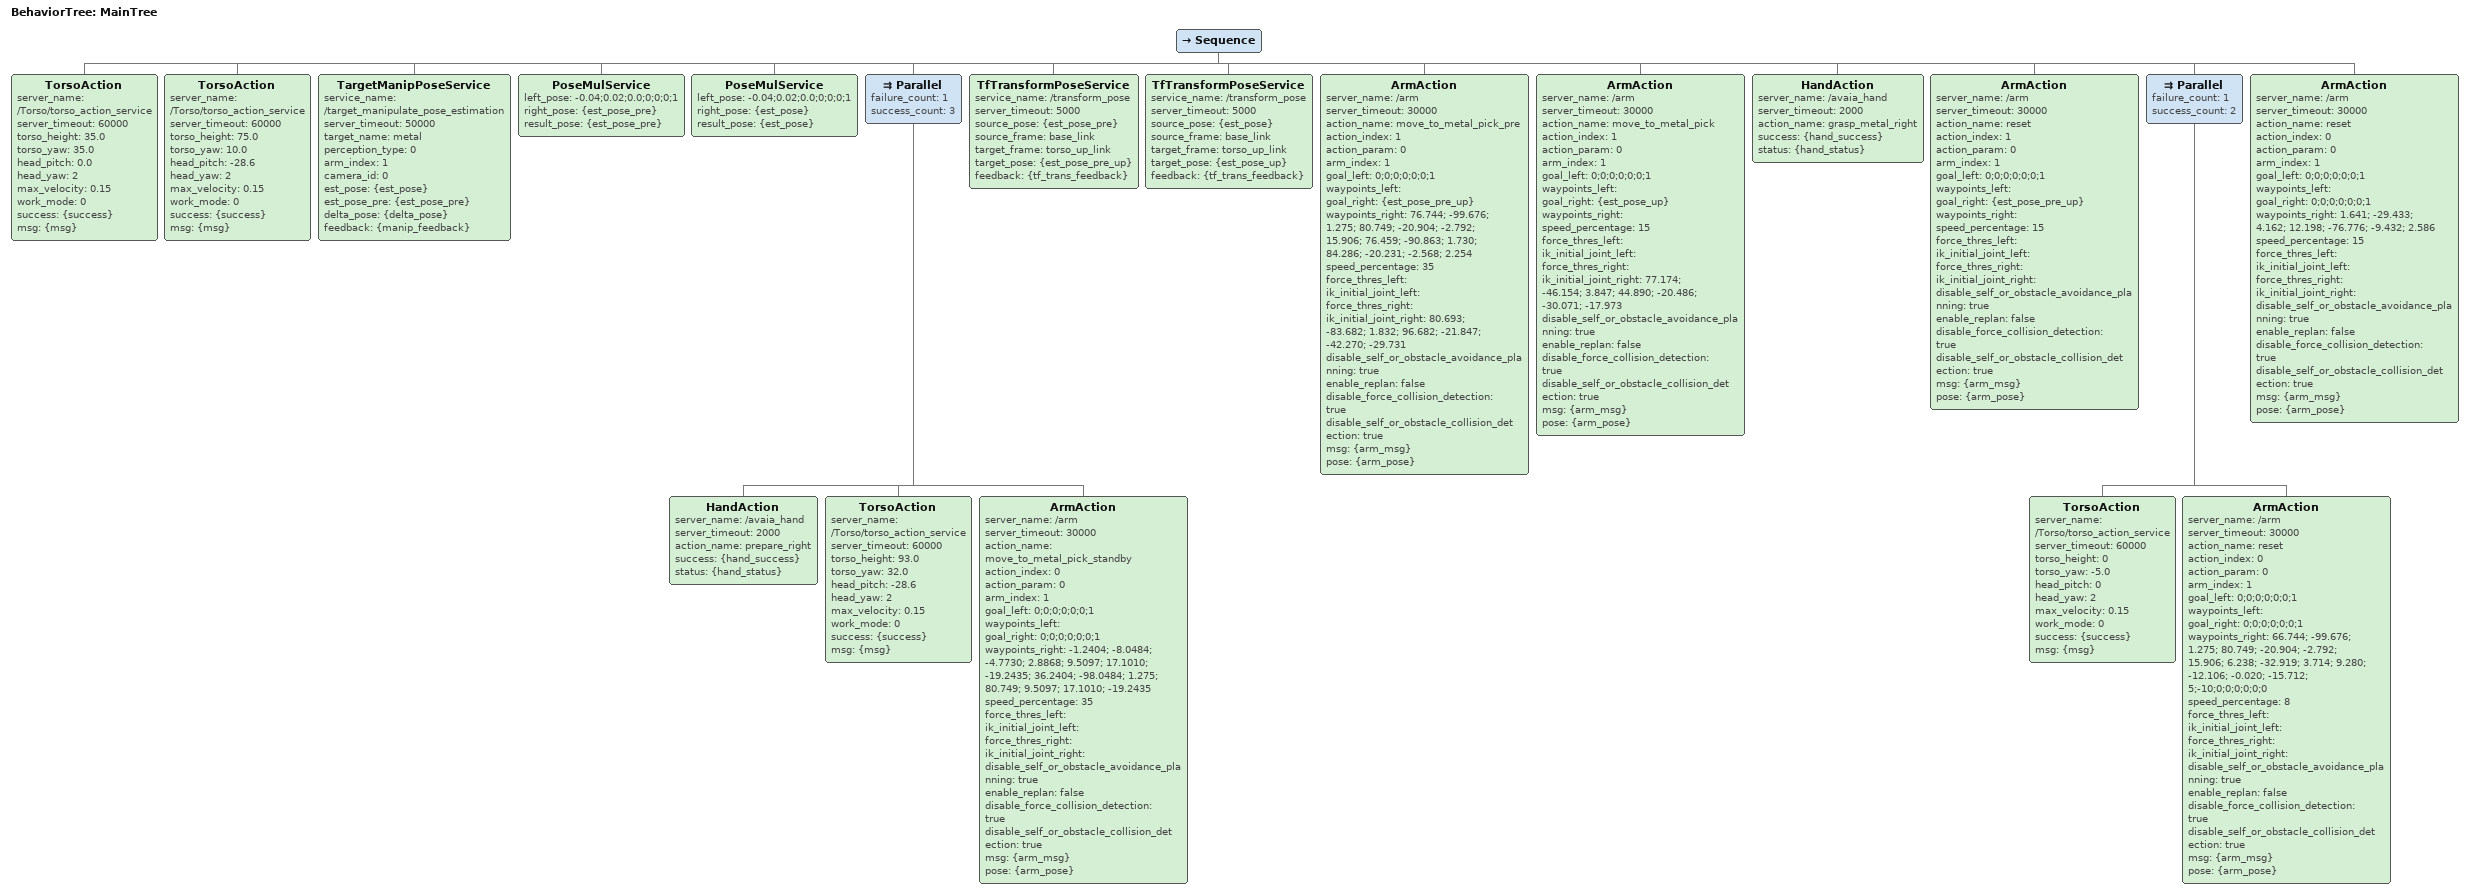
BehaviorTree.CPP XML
<?xml version="1.0" encoding="UTF-8"?>
<root BTCPP_format="4"
      main_tree_to_execute="MainTree">
    <BehaviorTree ID="MainTree">
            <Sequence>
                <TorsoAction server_name="/Torso/torso_action_service"
                            server_timeout="60000"
                            torso_height="35.0"
                            torso_yaw="35.0"
                            head_pitch="0.0"
                            head_yaw="2"
                            max_velocity="0.15"
                            work_mode="0"
                            success="{success}"
                            msg="{msg}"/>
                <TorsoAction server_name="/Torso/torso_action_service"
                            server_timeout="60000"
                            torso_height="75.0"
                            torso_yaw="10.0"
                            head_pitch="-28.6"
                            head_yaw="2"
                            max_velocity="0.15"
                            work_mode="0"
                            success="{success}"
                            msg="{msg}"/>
                <TargetManipPoseService service_name="/target_manipulate_pose_estimation"
                            server_timeout="50000"
                            target_name="metal"
                            perception_type="0"
                            arm_index = "1"
                            camera_id="0"
                            est_pose="{est_pose}"
                            est_pose_pre="{est_pose_pre}"
                            delta_pose="{delta_pose}"
                            feedback="{manip_feedback}"/>

                <PoseMulService left_pose="-0.04;0.02;0.0;0;0;0;1"
                      right_pose="{est_pose_pre}"
                      result_pose="{est_pose_pre}"/>
                <PoseMulService left_pose="-0.04;0.02;0.0;0;0;0;1"
                      right_pose="{est_pose}"
                      result_pose="{est_pose}"/>

               <Parallel failure_count="1"
                          success_count="3">
                  <HandAction server_name="/avaia_hand"
                             server_timeout="2000"
                             action_name="prepare_right"
                             success="{hand_success}"
                             status="{hand_status}"/>
                  <TorsoAction server_name="/Torso/torso_action_service"
                              server_timeout="60000"
                              torso_height="93.0"
                              torso_yaw="32.0"
                              head_pitch="-28.6"
                              head_yaw="2"
                              max_velocity="0.15"
                              work_mode="0"
                              success="{success}"
                              msg="{msg}"/>
                  <ArmAction server_name="/arm"
                            server_timeout="30000"
                            action_name="move_to_metal_pick_standby"
                            action_index="0"
                            action_param="0"
                            arm_index="1"
                            goal_left="0;0;0;0;0;0;1"
                            waypoints_left=""
                            goal_right="0;0;0;0;0;0;1"
                            waypoints_right="-1.2404; -8.0484; -4.7730; 2.8868; 9.5097; 17.1010; -19.2435;
                                              36.2404; -98.0484; 1.275; 80.749; 9.5097; 17.1010; -19.2435
                                              "
                            speed_percentage="35"
                            force_thres_left=""
                            ik_initial_joint_left=""
                            force_thres_right=""
                            ik_initial_joint_right=""
                            disable_self_or_obstacle_avoidance_planning="true"
                            enable_replan="false"
                            disable_force_collision_detection="true"
                            disable_self_or_obstacle_collision_detection="true"
                            msg="{arm_msg}"
                            pose="{arm_pose}"/>
               </Parallel>

               <TfTransformPoseService service_name="/transform_pose"
                              server_timeout="5000"
                              source_pose="{est_pose_pre}"
                              source_frame="base_link"
                              target_frame="torso_up_link"
                              target_pose="{est_pose_pre_up}"
                              feedback="{tf_trans_feedback}"/>
               <TfTransformPoseService service_name="/transform_pose"
                              server_timeout="5000"
                              source_pose="{est_pose}"
                              source_frame="base_link"
                              target_frame="torso_up_link"
                              target_pose="{est_pose_up}"
                              feedback="{tf_trans_feedback}"/>

               <ArmAction server_name="/arm"
                            server_timeout="30000"
                            action_name="move_to_metal_pick_pre"
                            action_index="1"
                            action_param="0"
                            arm_index="1"
                            goal_left="0;0;0;0;0;0;1"
                            waypoints_left=""
                            goal_right="{est_pose_pre_up}"
                            waypoints_right="76.744; -99.676; 1.275; 80.749; -20.904; -2.792; 15.906;
                                             76.459; -90.863; 1.730; 84.286; -20.231; -2.568; 2.254"
                            speed_percentage="35"
                            force_thres_left=""
                            ik_initial_joint_left=""
                            force_thres_right=""
                            ik_initial_joint_right="80.693; -83.682; 1.832; 96.682; -21.847; -42.270; -29.731"
                            disable_self_or_obstacle_avoidance_planning="true"
                            enable_replan="false"
                            disable_force_collision_detection="true"
                            disable_self_or_obstacle_collision_detection="true"
                            msg="{arm_msg}"
                            pose="{arm_pose}"/>

                <ArmAction server_name="/arm"
                          server_timeout="30000"
                          action_name="move_to_metal_pick"
                          action_index="1"
                          action_param="0"
                          arm_index="1"
                          goal_left="0;0;0;0;0;0;1"
                          waypoints_left=""
                          goal_right="{est_pose_up}"
                          waypoints_right=""
                          speed_percentage="15"
                          force_thres_left=""
                          ik_initial_joint_left=""
                          force_thres_right=""
                          ik_initial_joint_right="77.174; -46.154; 3.847; 44.890; -20.486; -30.071; -17.973"
                          disable_self_or_obstacle_avoidance_planning="true"
                          enable_replan="false"
                          disable_force_collision_detection="true"
                          disable_self_or_obstacle_collision_detection="true"
                          msg="{arm_msg}"
                          pose="{arm_pose}"/>

                <HandAction server_name="/avaia_hand"
                            server_timeout="2000"
                            action_name="grasp_metal_right"
                            success="{hand_success}"
                            status="{hand_status}"/>

                <ArmAction server_name="/arm"
                          server_timeout="30000"
                          action_name="reset"
                          action_index="1"
                          action_param="0"
                          arm_index="1"
                          goal_left="0;0;0;0;0;0;1"
                          waypoints_left=""
                          goal_right="{est_pose_pre_up}"
                          waypoints_right=""
                          speed_percentage="15"
                          force_thres_left=""
                          ik_initial_joint_left=""
                          force_thres_right=""
                          ik_initial_joint_right=""
                          disable_self_or_obstacle_avoidance_planning="true"
                          enable_replan="false"
                          disable_force_collision_detection="true"
                          disable_self_or_obstacle_collision_detection="true"
                          msg="{arm_msg}"
                          pose="{arm_pose}"/>

                <Parallel failure_count="1"
                          success_count="2">
                  <TorsoAction server_name="/Torso/torso_action_service"
                              server_timeout="60000"
                              torso_height="0"
                              torso_yaw="-5.0"
                              head_pitch="0"
                              head_yaw="2"
                              max_velocity="0.15"
                              work_mode="0"
                              success="{success}"
                              msg="{msg}"/>
                  <ArmAction server_name="/arm"
                            server_timeout="30000"
                            action_name="reset"
                            action_index="0"
                            action_param="0"
                            arm_index="1"
                            goal_left="0;0;0;0;0;0;1"
                            waypoints_left=""
                            goal_right="0;0;0;0;0;0;1"
                            waypoints_right="66.744; -99.676; 1.275; 80.749; -20.904; -2.792; 15.906;
                                             6.238; -32.919; 3.714; 9.280; -12.106; -0.020; -15.712;
                                             5;-10;0;0;0;0;0;0"
                            speed_percentage="8"
                            force_thres_left=""
                            ik_initial_joint_left=""
                            force_thres_right=""
                            ik_initial_joint_right=""
                            disable_self_or_obstacle_avoidance_planning="true"
                            enable_replan="false"
                            disable_force_collision_detection="true"
                            disable_self_or_obstacle_collision_detection="true"
                            msg="{arm_msg}"
                            pose="{arm_pose}"/>
                </Parallel>

                <ArmAction server_name="/arm"
                            server_timeout="30000"
                            action_name="reset"
                            action_index="0"
                            action_param="0"
                            arm_index="1"
                            goal_left="0;0;0;0;0;0;1"
                            waypoints_left=""
                            goal_right="0;0;0;0;0;0;1"
                            waypoints_right="1.641; -29.433; 4.162; 12.198; -76.776; -9.432; 2.586"
                            speed_percentage="15"
                            force_thres_left=""
                            ik_initial_joint_left=""
                            force_thres_right=""
                            ik_initial_joint_right=""
                            disable_self_or_obstacle_avoidance_planning="true"
                            enable_replan="false"
                            disable_force_collision_detection="true"
                            disable_self_or_obstacle_collision_detection="true"
                            msg="{arm_msg}"
                            pose="{arm_pose}"/>
            </Sequence>
    </BehaviorTree>
</root>
